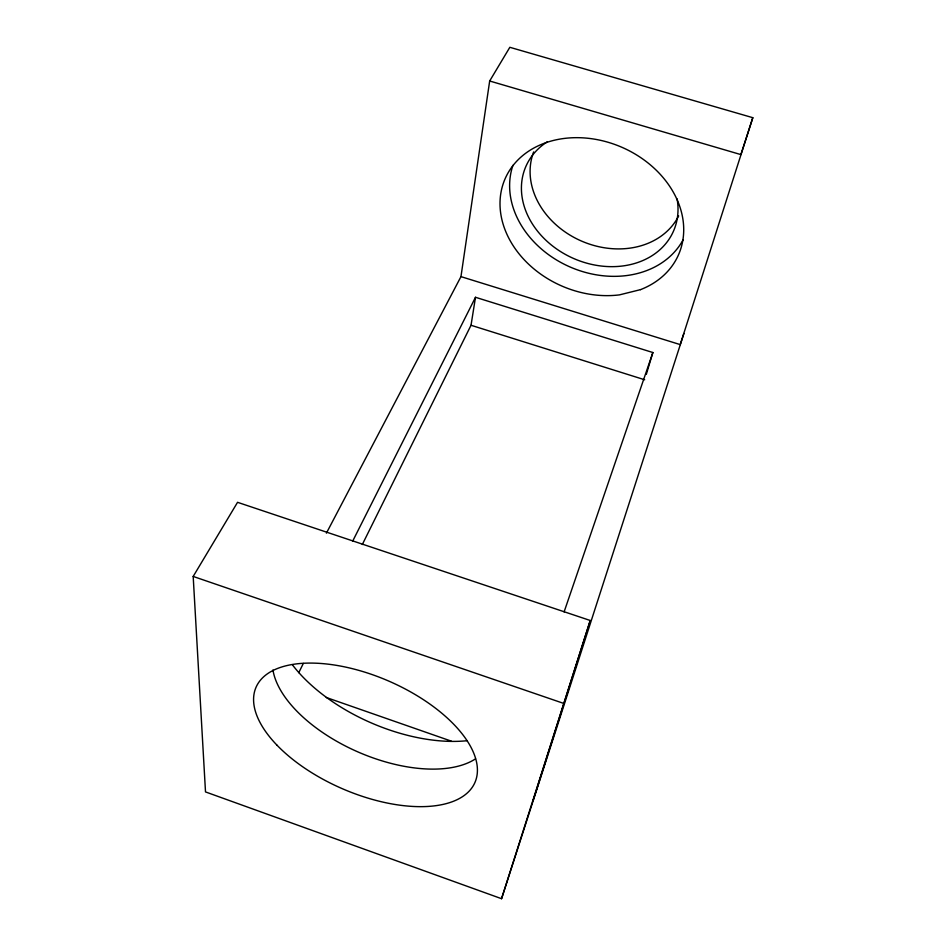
<?xml version="1.0" encoding="UTF-8"?>
<svg xmlns="http://www.w3.org/2000/svg" width="946" height="946" viewBox="0 0 946 946"><rect width="100%" height="100%" fill="white"/><g stroke="black" fill="none" stroke-linecap="round" stroke-linejoin="round"><path stroke-width="1.42" d="M460.962 276.634L489.673 81.001L509.835 47.3L752.815 117.694L680.233 344.604L460.962 276.634L326.405 533.166M362.306 544.541L471.025 325.27L475.495 297.292L652.87 352.527L646.319 374.32M501.557 898.7L590.245 620.493L237.552 502.314L193.185 576.445L205.507 791.92L501.557 898.7L683.899 333.524M533.378 799.701L590.245 620.493M752.815 117.694L740.884 154.6L489.673 81.001M564.1 611.908L652.87 352.527M298.77 672.665L303.347 663.418M352.752 541.006L475.495 297.292M471.025 325.27L644.687 379.772M193.185 576.445L563.461 703.327M326.264 697.486L451.384 741.167M683.059 239.906A93.098 75.373 23.7 0 1 569.835 266.878A93.098 75.373 23.7 0 1 512.933 165.337M467.182 740.706A131.612 70.583 23.6 0 1 292.527 664.955M475.531 758.846A116.618 59.87 23.6 0 1 357.576 751.774A116.618 59.87 23.6 0 1 272.945 669.993M678.66 215.936A79.322 65.026 23.7 0 1 580.962 240.828A79.322 65.026 23.7 0 1 533.65 151.928M677.1 198.873A80.576 65.215 23.7 0 1 573.418 258.4A80.576 65.215 23.7 0 1 547.332 141.794M640.501 289.642L619.488 294.868A94.671 75.597 23.7 0 1 500.824 193.374A94.671 75.597 23.7 0 1 641.707 158.278A94.671 75.597 23.7 0 1 640.501 289.642M276.977 745.176A119.35 58.605 23.5 0 0 469.003 791.305A119.35 58.605 23.5 0 0 350.375 668.172A119.35 58.605 23.5 0 0 276.977 745.176"/></g></svg>
